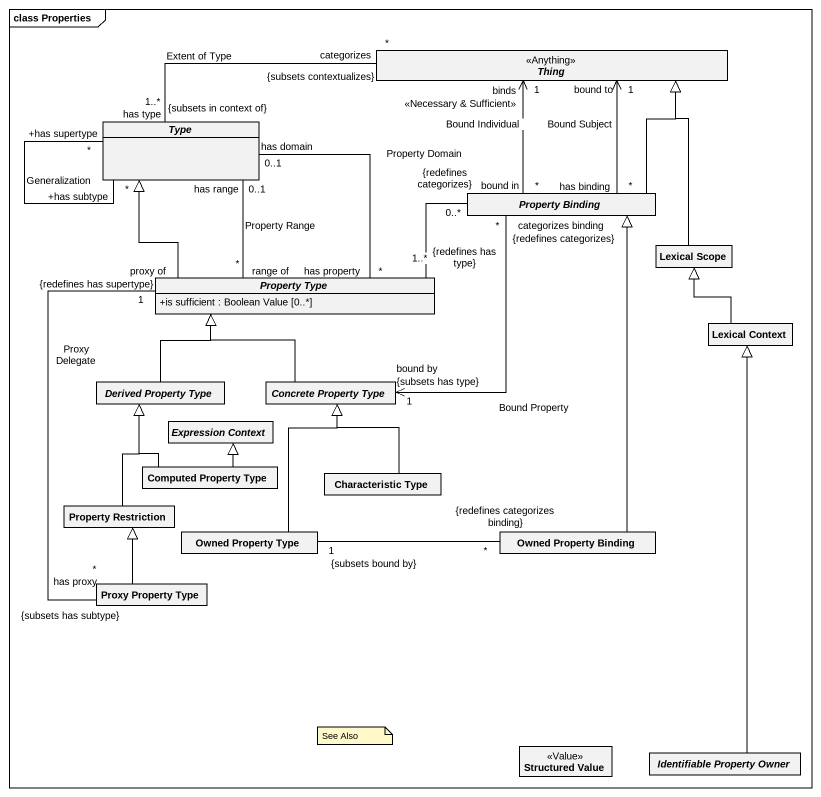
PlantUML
@startuml
mainframe class Properties
hide circle
hide empty members
skinparam classAttributeIconSize 0
abstract class Thing <<Anything>>
abstract class Type
abstract class "Property Binding" as Property_Binding
class "Lexical Scope" as Lexical_Scope
abstract class "Property Type" as Property_Type {
  +is sufficient : Boolean Value [0..*]
}
class "Lexical Context" as Lexical_Context
abstract class "Derived Property Type" as Derived_Property_Type
abstract class "Concrete Property Type" as Concrete_Property_Type
abstract class "Expression Context" as Expression_Context
class "Computed Property Type" as Computed_Property_Type
class "Characteristic Type" as Characteristic_Type
class "Property Restriction" as Property_Restriction
class "Owned Property Type" as Owned_Property_Type
class "Owned Property Binding" as Owned_Property_Binding
class "Proxy Property Type" as Proxy_Property_Type
class "Structured Value" as Structured_Value <<Value>>
abstract class "Identifiable Property Owner" as Identifiable_Property_Owner
Thing "bound to\n1" <-- "has binding\n*" Property_Binding : Bound Subject
Type "has type\n1..*\n{subsets in context of}" -right- "categorizes\n*\n{subsets contextualizes}" Thing : Extent of Type
Type "+has subtype\n*" -- "+has supertype\n*" Type : Generalization
Type "has domain\n0..1" -- "has property\n*" Property_Type : Property Domain
Property_Binding -up-|> Thing
Property_Binding "bound in\n*" -up-> "binds\n<<Necessary & Sufficient>>\n1" Thing : Bound Individual
Property_Binding "0..*\n{redefines categorizes}" -left- "1..*\n{redefines has type}" Property_Type
Lexical_Scope -up-|> Thing
Property_Type -up-|> Type
Property_Type "range of\n*" -up- "has range\n0..1" Type : Property Range
Lexical_Context -up-|> Lexical_Scope
Derived_Property_Type -up-|> Property_Type
Concrete_Property_Type "bound by\n1\n{subsets has type}" <-up- "categorizes binding\n*\n{redefines categorizes}" Property_Binding : Bound Property
Concrete_Property_Type -up-|> Property_Type
Computed_Property_Type -up-|> Derived_Property_Type
Computed_Property_Type -up-|> Expression_Context
Characteristic_Type -up-|> Concrete_Property_Type
Property_Restriction -up-|> Derived_Property_Type
Owned_Property_Type -up-|> Concrete_Property_Type
Owned_Property_Binding -up-|> Property_Binding
Owned_Property_Binding "*\n{redefines categorizes binding}" -left- "1\n{subsets bound by}" Owned_Property_Type
Proxy_Property_Type "has proxy\n*\n{subsets has subtype}" -up- "proxy of\n1\n{redefines has supertype}" Property_Type : Proxy Delegate
Proxy_Property_Type -up-|> Property_Restriction
Identifiable_Property_Owner -up-|> Lexical_Context
note as N1
  See Also
end note
@enduml
